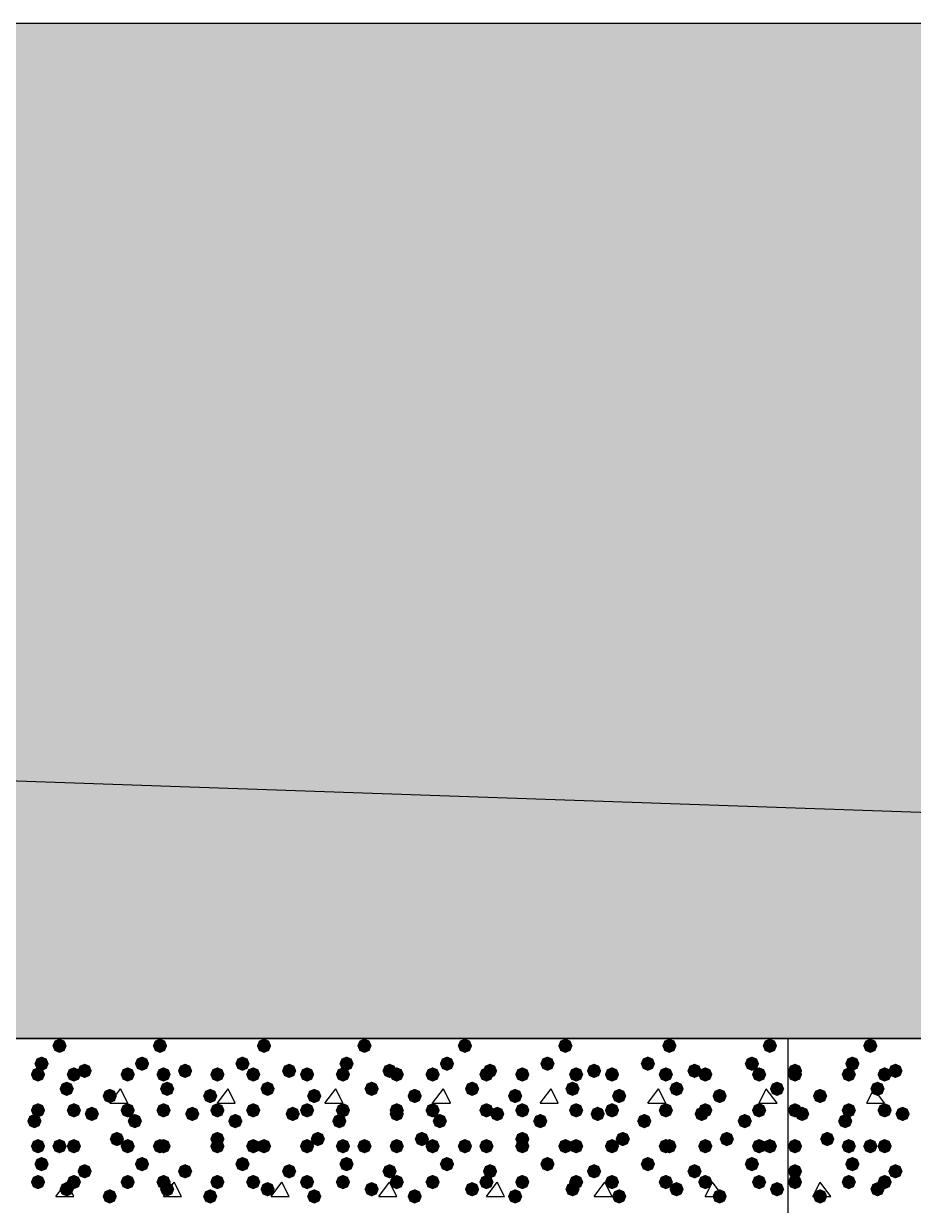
# Model space of a CAD drawing. Header units: millimetres. Extents: x 0 to 420, y 0 to 297.
# Drawn here: x 290.79 to 301.29, y 163.98 to 177.93 of the extents above; entities that cross this region are included whole.
import ezdxf

# ---------------------------------------------------------------- set-up
doc = ezdxf.new("R2010")
doc.units = ezdxf.units.MM
doc.layers.get('0').update_dxf_attribs({"linetype": 'CONTINUOUS'})

msp = doc.modelspace()

# ---------------------------------------------------------------- hatches: boundary and pattern name
at = {"true_color": 0x000008}
h = msp.add_hatch(color=0, dxfattribs=at)
h.paths.add_polyline_path([(378.544667, 177.927), (32.469667, 177.927), (378.544667, 165.946667)], flags=0)
h.paths.add_polyline_path([(32.469667, 177.927), (378.544667, 165.946667), (32.469667, 165.946667)], flags=0)
for points in [[(291.295667, 165.862), (291.270796, 165.802204), (291.211, 165.777333), (291.151204, 165.802204), (291.126333, 165.862), (291.151204, 165.921796), (291.211, 165.946667), (291.270796, 165.921796)], [(292.481, 165.862), (292.456129, 165.802204), (292.396333, 165.777333), (292.336537, 165.802204), (292.311667, 165.862), (292.336537, 165.921796), (292.396333, 165.946667), (292.456129, 165.921796)], [(293.708667, 165.862), (293.683796, 165.802204), (293.624, 165.777333), (293.564204, 165.802204), (293.539333, 165.862), (293.564204, 165.921796), (293.624, 165.946667), (293.683796, 165.921796)], [(294.894, 165.862), (294.869129, 165.802204), (294.809333, 165.777333), (294.749537, 165.802204), (294.724667, 165.862), (294.749537, 165.921796), (294.809333, 165.946667), (294.869129, 165.921796)], [(296.079333, 165.862), (296.054463, 165.802204), (295.994667, 165.777333), (295.934871, 165.802204), (295.91, 165.862), (295.934871, 165.921796), (295.994667, 165.946667), (296.054462, 165.921796)], [(297.264667, 165.862), (297.239796, 165.802204), (297.18, 165.777333), (297.120204, 165.802204), (297.095333, 165.862), (297.120204, 165.921796), (297.18, 165.946667), (297.239796, 165.921796)], [(298.492333, 165.862), (298.467462, 165.802204), (298.407667, 165.777333), (298.347871, 165.802204), (298.323, 165.862), (298.347871, 165.921796), (298.407667, 165.946667), (298.467462, 165.921796)], [(299.677667, 165.862), (299.652796, 165.802204), (299.593, 165.777333), (299.533204, 165.802204), (299.508333, 165.862), (299.533204, 165.921796), (299.593, 165.946667), (299.652796, 165.921796)], [(291.084, 165.650333), (291.059129, 165.590537), (290.999333, 165.565667), (290.939537, 165.590537), (290.914667, 165.650333), (290.939537, 165.710129), (290.999333, 165.735), (291.059129, 165.710129)], [(292.269333, 165.650333), (292.244462, 165.590537), (292.184667, 165.565667), (292.124871, 165.590537), (292.1, 165.650333), (292.124871, 165.710129), (292.184667, 165.735), (292.244462, 165.710129)], [(293.454667, 165.650333), (293.429796, 165.590537), (293.37, 165.565667), (293.310204, 165.590537), (293.285333, 165.650333), (293.310204, 165.710129), (293.37, 165.735), (293.429796, 165.710129)], [(294.682333, 165.650333), (294.657462, 165.590537), (294.597667, 165.565667), (294.537871, 165.590537), (294.513, 165.650333), (294.537871, 165.710129), (294.597667, 165.735), (294.657462, 165.710129)], [(295.867667, 165.650333), (295.842796, 165.590537), (295.783, 165.565667), (295.723204, 165.590537), (295.698333, 165.650333), (295.723204, 165.710129), (295.783, 165.735), (295.842796, 165.710129)], [(297.053, 165.650333), (297.028129, 165.590537), (296.968333, 165.565667), (296.908537, 165.590537), (296.883667, 165.650333), (296.908537, 165.710129), (296.968333, 165.735), (297.028129, 165.710129)], [(298.238333, 165.650333), (298.213462, 165.590537), (298.153667, 165.565667), (298.093871, 165.590537), (298.069, 165.650333), (298.093871, 165.710129), (298.153667, 165.735), (298.213462, 165.710129)], [(299.466, 165.650333), (299.441129, 165.590537), (299.381333, 165.565667), (299.321537, 165.590537), (299.296667, 165.650333), (299.321537, 165.710129), (299.381333, 165.735), (299.441129, 165.710129)], [(291.041667, 165.523333), (291.016796, 165.463537), (290.957, 165.438667), (290.897204, 165.463537), (290.872333, 165.523333), (290.897204, 165.583129), (290.957, 165.608), (291.016796, 165.583129)], [(291.465, 165.523333), (291.440129, 165.463537), (291.380333, 165.438667), (291.320538, 165.463537), (291.295667, 165.523333), (291.320537, 165.583129), (291.380333, 165.608), (291.440129, 165.583129)], [(291.592, 165.565667), (291.567129, 165.505871), (291.507333, 165.481), (291.447538, 165.505871), (291.422667, 165.565667), (291.447537, 165.625462), (291.507333, 165.650333), (291.567129, 165.625463)], [(292.1, 165.523333), (292.075129, 165.463537), (292.015333, 165.438667), (291.955537, 165.463537), (291.930667, 165.523333), (291.955537, 165.583129), (292.015333, 165.608), (292.075129, 165.583129)], [(292.523333, 165.523333), (292.498462, 165.463537), (292.438667, 165.438667), (292.378871, 165.463537), (292.354, 165.523333), (292.378871, 165.583129), (292.438667, 165.608), (292.498462, 165.583129)], [(292.777333, 165.565667), (292.752462, 165.505871), (292.692667, 165.481), (292.632871, 165.505871), (292.608, 165.565667), (292.632871, 165.625462), (292.692667, 165.650333), (292.752462, 165.625463)], [(293.158333, 165.523333), (293.133462, 165.463537), (293.073667, 165.438667), (293.013871, 165.463537), (292.989, 165.523333), (293.013871, 165.583129), (293.073667, 165.608), (293.133462, 165.583129)], [(293.581667, 165.523333), (293.556796, 165.463537), (293.497, 165.438667), (293.437204, 165.463537), (293.412333, 165.523333), (293.437204, 165.583129), (293.497, 165.608), (293.556796, 165.583129)], [(294.005, 165.565667), (293.980129, 165.505871), (293.920333, 165.481), (293.860537, 165.505871), (293.835667, 165.565667), (293.860537, 165.625462), (293.920333, 165.650333), (293.980129, 165.625463)], [(294.216667, 165.523333), (294.191796, 165.463537), (294.132, 165.438667), (294.072204, 165.463537), (294.047333, 165.523333), (294.072204, 165.583129), (294.132, 165.608), (294.191796, 165.583129)], [(294.64, 165.523333), (294.615129, 165.463537), (294.555333, 165.438667), (294.495538, 165.463537), (294.470667, 165.523333), (294.495537, 165.583129), (294.555333, 165.608), (294.615129, 165.583129)], [(295.190333, 165.565667), (295.165462, 165.505871), (295.105667, 165.481), (295.045871, 165.505871), (295.021, 165.565667), (295.045871, 165.625462), (295.105667, 165.650333), (295.165462, 165.625463)], [(295.275, 165.523333), (295.250129, 165.463537), (295.190333, 165.438667), (295.130538, 165.463537), (295.105667, 165.523333), (295.130537, 165.583129), (295.190333, 165.608), (295.250129, 165.583129)], [(295.698333, 165.523333), (295.673463, 165.463537), (295.613667, 165.438667), (295.553871, 165.463537), (295.529, 165.523333), (295.553871, 165.583129), (295.613667, 165.608), (295.673462, 165.583129)], [(296.333333, 165.523333), (296.308463, 165.463537), (296.248667, 165.438667), (296.188871, 165.463537), (296.164, 165.523333), (296.188871, 165.583129), (296.248667, 165.608), (296.308462, 165.583129)], [(296.375667, 165.565667), (296.350796, 165.505871), (296.291, 165.481), (296.231204, 165.505871), (296.206333, 165.565667), (296.231204, 165.625462), (296.291, 165.650333), (296.350796, 165.625463)], [(296.756667, 165.523333), (296.731796, 165.463537), (296.672, 165.438667), (296.612204, 165.463537), (296.587333, 165.523333), (296.612204, 165.583129), (296.672, 165.608), (296.731796, 165.583129)], [(297.391667, 165.523333), (297.366796, 165.463537), (297.307, 165.438667), (297.247204, 165.463537), (297.222333, 165.523333), (297.247204, 165.583129), (297.307, 165.608), (297.366796, 165.583129)], [(297.603333, 165.565667), (297.578463, 165.505871), (297.518667, 165.481), (297.458871, 165.505871), (297.434, 165.565667), (297.458871, 165.625462), (297.518667, 165.650333), (297.578462, 165.625463)], [(297.815, 165.523333), (297.790129, 165.463537), (297.730333, 165.438667), (297.670538, 165.463537), (297.645667, 165.523333), (297.670537, 165.583129), (297.730333, 165.608), (297.790129, 165.583129)], [(298.45, 165.523333), (298.425129, 165.463537), (298.365333, 165.438667), (298.305538, 165.463537), (298.280667, 165.523333), (298.305537, 165.583129), (298.365333, 165.608), (298.425129, 165.583129)], [(298.788667, 165.565667), (298.763796, 165.505871), (298.704, 165.481), (298.644204, 165.505871), (298.619333, 165.565667), (298.644204, 165.625462), (298.704, 165.650333), (298.763796, 165.625463)], [(298.915667, 165.523333), (298.890796, 165.463537), (298.831, 165.438667), (298.771204, 165.463537), (298.746333, 165.523333), (298.771204, 165.583129), (298.831, 165.608), (298.890796, 165.583129)], [(299.550667, 165.523333), (299.525796, 165.463537), (299.466, 165.438667), (299.406204, 165.463537), (299.381333, 165.523333), (299.406204, 165.583129), (299.466, 165.608), (299.525796, 165.583129)], [(291.380333, 165.354), (291.355463, 165.294204), (291.295667, 165.269333), (291.235871, 165.294204), (291.211, 165.354), (291.235871, 165.413796), (291.295667, 165.438667), (291.355462, 165.413796)], [(292.565667, 165.354), (292.540796, 165.294204), (292.481, 165.269333), (292.421204, 165.294204), (292.396333, 165.354), (292.421204, 165.413796), (292.481, 165.438667), (292.540796, 165.413796)], [(293.751, 165.354), (293.726129, 165.294204), (293.666333, 165.269333), (293.606537, 165.294204), (293.581667, 165.354), (293.606537, 165.413796), (293.666333, 165.438667), (293.726129, 165.413796)], [(294.978667, 165.354), (294.953796, 165.294204), (294.894, 165.269333), (294.834204, 165.294204), (294.809333, 165.354), (294.834204, 165.413796), (294.894, 165.438667), (294.953796, 165.413796)], [(296.164, 165.354), (296.139129, 165.294204), (296.079333, 165.269333), (296.019537, 165.294204), (295.994667, 165.354), (296.019537, 165.413796), (296.079333, 165.438667), (296.139129, 165.413796)], [(297.349333, 165.354), (297.324462, 165.294204), (297.264667, 165.269333), (297.204871, 165.294204), (297.18, 165.354), (297.204871, 165.413796), (297.264667, 165.438667), (297.324462, 165.413796)], [(298.577, 165.354), (298.552129, 165.294204), (298.492333, 165.269333), (298.432538, 165.294204), (298.407667, 165.354), (298.432537, 165.413796), (298.492333, 165.438667), (298.552129, 165.413796)], [(299.762333, 165.354), (299.737462, 165.294204), (299.677667, 165.269333), (299.617871, 165.294204), (299.593, 165.354), (299.617871, 165.413796), (299.677667, 165.438667), (299.737462, 165.413796)], [(291.888333, 165.269333), (291.863462, 165.209537), (291.803667, 165.184667), (291.743871, 165.209537), (291.719, 165.269333), (291.743871, 165.329129), (291.803667, 165.354), (291.863462, 165.329129)], [(293.073667, 165.269333), (293.048796, 165.209537), (292.989, 165.184667), (292.929204, 165.209537), (292.904333, 165.269333), (292.929204, 165.329129), (292.989, 165.354), (293.048796, 165.329129)], [(294.301333, 165.269333), (294.276462, 165.209537), (294.216667, 165.184667), (294.156871, 165.209537), (294.132, 165.269333), (294.156871, 165.329129), (294.216667, 165.354), (294.276462, 165.329129)], [(295.486667, 165.269333), (295.461796, 165.209537), (295.402, 165.184667), (295.342204, 165.209537), (295.317333, 165.269333), (295.342204, 165.329129), (295.402, 165.354), (295.461796, 165.329129)], [(296.672, 165.269333), (296.647129, 165.209537), (296.587333, 165.184667), (296.527537, 165.209537), (296.502667, 165.269333), (296.527537, 165.329129), (296.587333, 165.354), (296.647129, 165.329129)], [(297.899667, 165.269333), (297.874796, 165.209537), (297.815, 165.184667), (297.755204, 165.209537), (297.730333, 165.269333), (297.755204, 165.329129), (297.815, 165.354), (297.874796, 165.329129)], [(299.085, 165.269333), (299.060129, 165.209537), (299.000333, 165.184667), (298.940538, 165.209537), (298.915667, 165.269333), (298.940537, 165.329129), (299.000333, 165.354), (299.060129, 165.329129)], [(291.041667, 165.1), (291.016796, 165.040204), (290.957, 165.015333), (290.897204, 165.040204), (290.872333, 165.1), (290.897204, 165.159796), (290.957, 165.184667), (291.016796, 165.159796)], [(291.465, 165.1), (291.440129, 165.040204), (291.380333, 165.015333), (291.320538, 165.040204), (291.295667, 165.1), (291.320537, 165.159796), (291.380333, 165.184667), (291.440129, 165.159796)], [(292.1, 165.1), (292.075129, 165.040204), (292.015333, 165.015333), (291.955537, 165.040204), (291.930667, 165.1), (291.955537, 165.159796), (292.015333, 165.184667), (292.075129, 165.159796)], [(292.523333, 165.1), (292.498462, 165.040204), (292.438667, 165.015333), (292.378871, 165.040204), (292.354, 165.1), (292.378871, 165.159796), (292.438667, 165.184667), (292.498462, 165.159796)], [(293.158333, 165.1), (293.133462, 165.040204), (293.073667, 165.015333), (293.013871, 165.040204), (292.989, 165.1), (293.013871, 165.159796), (293.073667, 165.184667), (293.133462, 165.159796)], [(293.581667, 165.1), (293.556796, 165.040204), (293.497, 165.015333), (293.437204, 165.040204), (293.412333, 165.1), (293.437204, 165.159796), (293.497, 165.184667), (293.556796, 165.159796)], [(294.216667, 165.1), (294.191796, 165.040204), (294.132, 165.015333), (294.072204, 165.040204), (294.047333, 165.1), (294.072204, 165.159796), (294.132, 165.184667), (294.191796, 165.159796)], [(294.64, 165.1), (294.615129, 165.040204), (294.555333, 165.015333), (294.495538, 165.040204), (294.470667, 165.1), (294.495537, 165.159796), (294.555333, 165.184667), (294.615129, 165.159796)], [(295.275, 165.1), (295.250129, 165.040204), (295.190333, 165.015333), (295.130538, 165.040204), (295.105667, 165.1), (295.130537, 165.159796), (295.190333, 165.184667), (295.250129, 165.159796)], [(295.698333, 165.1), (295.673463, 165.040204), (295.613667, 165.015333), (295.553871, 165.040204), (295.529, 165.1), (295.553871, 165.159796), (295.613667, 165.184667), (295.673462, 165.159796)], [(296.333333, 165.1), (296.308463, 165.040204), (296.248667, 165.015333), (296.188871, 165.040204), (296.164, 165.1), (296.188871, 165.159796), (296.248667, 165.184667), (296.308462, 165.159796)], [(296.756667, 165.1), (296.731796, 165.040204), (296.672, 165.015333), (296.612204, 165.040204), (296.587333, 165.1), (296.612204, 165.159796), (296.672, 165.184667), (296.731796, 165.159796)], [(297.391667, 165.1), (297.366796, 165.040204), (297.307, 165.015333), (297.247204, 165.040204), (297.222333, 165.1), (297.247204, 165.159796), (297.307, 165.184667), (297.366796, 165.159796)], [(297.815, 165.1), (297.790129, 165.040204), (297.730333, 165.015333), (297.670538, 165.040204), (297.645667, 165.1), (297.670537, 165.159796), (297.730333, 165.184667), (297.790129, 165.159796)], [(298.45, 165.1), (298.425129, 165.040204), (298.365333, 165.015333), (298.305538, 165.040204), (298.280667, 165.1), (298.305537, 165.159796), (298.365333, 165.184667), (298.425129, 165.159796)], [(298.915667, 165.1), (298.890796, 165.040204), (298.831, 165.015333), (298.771204, 165.040204), (298.746333, 165.1), (298.771204, 165.159796), (298.831, 165.184667), (298.890796, 165.159796)], [(299.550667, 165.1), (299.525796, 165.040204), (299.466, 165.015333), (299.406204, 165.040204), (299.381333, 165.1), (299.406204, 165.159796), (299.466, 165.184667), (299.525796, 165.159796)], [(290.999333, 164.973), (290.974462, 164.913204), (290.914667, 164.888333), (290.854871, 164.913204), (290.83, 164.973), (290.854871, 165.032796), (290.914667, 165.057667), (290.974462, 165.032796)], [(291.676667, 165.057667), (291.651796, 164.997871), (291.592, 164.973), (291.532204, 164.997871), (291.507333, 165.057667), (291.532204, 165.117462), (291.592, 165.142333), (291.651796, 165.117463)], [(292.184667, 164.973), (292.159796, 164.913204), (292.1, 164.888333), (292.040204, 164.913204), (292.015333, 164.973), (292.040204, 165.032796), (292.1, 165.057667), (292.159796, 165.032796)], [(292.862, 165.057667), (292.837129, 164.997871), (292.777333, 164.973), (292.717538, 164.997871), (292.692667, 165.057667), (292.717537, 165.117462), (292.777333, 165.142333), (292.837129, 165.117463)], [(293.37, 164.973), (293.345129, 164.913204), (293.285333, 164.888333), (293.225537, 164.913204), (293.200667, 164.973), (293.225537, 165.032796), (293.285333, 165.057667), (293.345129, 165.032796)], [(294.047333, 165.057667), (294.022462, 164.997871), (293.962667, 164.973), (293.902871, 164.997871), (293.878, 165.057667), (293.902871, 165.117462), (293.962667, 165.142333), (294.022462, 165.117463)], [(294.597667, 164.973), (294.572796, 164.913204), (294.513, 164.888333), (294.453204, 164.913204), (294.428333, 164.973), (294.453204, 165.032796), (294.513, 165.057667), (294.572796, 165.032796)], [(295.275, 165.057667), (295.250129, 164.997871), (295.190333, 164.973), (295.130538, 164.997871), (295.105667, 165.057667), (295.130537, 165.117462), (295.190333, 165.142333), (295.250129, 165.117463)], [(295.783, 164.973), (295.758129, 164.913204), (295.698333, 164.888333), (295.638537, 164.913204), (295.613667, 164.973), (295.638537, 165.032796), (295.698333, 165.057667), (295.758129, 165.032796)], [(296.460333, 165.057667), (296.435462, 164.997871), (296.375667, 164.973), (296.315871, 164.997871), (296.291, 165.057667), (296.315871, 165.117462), (296.375667, 165.142333), (296.435462, 165.117463)], [(296.968333, 164.973), (296.943463, 164.913204), (296.883667, 164.888333), (296.823871, 164.913204), (296.799, 164.973), (296.823871, 165.032796), (296.883667, 165.057667), (296.943462, 165.032796)], [(297.645667, 165.057667), (297.620796, 164.997871), (297.561, 164.973), (297.501204, 164.997871), (297.476333, 165.057667), (297.501204, 165.117462), (297.561, 165.142333), (297.620796, 165.117463)], [(298.196, 164.973), (298.171129, 164.913204), (298.111333, 164.888333), (298.051537, 164.913204), (298.026667, 164.973), (298.051537, 165.032796), (298.111333, 165.057667), (298.171129, 165.032796)], [(298.873333, 165.057667), (298.848462, 164.997871), (298.788667, 164.973), (298.728871, 164.997871), (298.704, 165.057667), (298.728871, 165.117462), (298.788667, 165.142333), (298.848462, 165.117463)], [(299.381333, 164.973), (299.356462, 164.913204), (299.296667, 164.888333), (299.236871, 164.913204), (299.212, 164.973), (299.236871, 165.032796), (299.296667, 165.057667), (299.356462, 165.032796)], [(291.041667, 164.676667), (291.016796, 164.616871), (290.957, 164.592), (290.897204, 164.616871), (290.872333, 164.676667), (290.897204, 164.736462), (290.957, 164.761333), (291.016796, 164.736463)], [(291.295667, 164.676667), (291.270796, 164.616871), (291.211, 164.592), (291.151204, 164.616871), (291.126333, 164.676667), (291.151204, 164.736462), (291.211, 164.761333), (291.270796, 164.736463)], [(291.465, 164.676667), (291.440129, 164.616871), (291.380333, 164.592), (291.320538, 164.616871), (291.295667, 164.676667), (291.320537, 164.736462), (291.380333, 164.761333), (291.440129, 164.736463)], [(291.973, 164.761333), (291.948129, 164.701537), (291.888333, 164.676667), (291.828538, 164.701537), (291.803667, 164.761333), (291.828537, 164.821129), (291.888333, 164.846), (291.948129, 164.821129)], [(292.1, 164.676667), (292.075129, 164.616871), (292.015333, 164.592), (291.955537, 164.616871), (291.930667, 164.676667), (291.955537, 164.736462), (292.015333, 164.761333), (292.075129, 164.736463)], [(292.481, 164.676667), (292.456129, 164.616871), (292.396333, 164.592), (292.336537, 164.616871), (292.311667, 164.676667), (292.336537, 164.736462), (292.396333, 164.761333), (292.456129, 164.736463)], [(292.523333, 164.676667), (292.498462, 164.616871), (292.438667, 164.592), (292.378871, 164.616871), (292.354, 164.676667), (292.378871, 164.736462), (292.438667, 164.761333), (292.498462, 164.736463)], [(293.158333, 164.761333), (293.133462, 164.701537), (293.073667, 164.676667), (293.013871, 164.701537), (292.989, 164.761333), (293.013871, 164.821129), (293.073667, 164.846), (293.133462, 164.821129)], [(293.158333, 164.676667), (293.133462, 164.616871), (293.073667, 164.592), (293.013871, 164.616871), (292.989, 164.676667), (293.013871, 164.736462), (293.073667, 164.761333), (293.133462, 164.736463)], [(293.581667, 164.676667), (293.556796, 164.616871), (293.497, 164.592), (293.437204, 164.616871), (293.412333, 164.676667), (293.437204, 164.736462), (293.497, 164.761333), (293.556796, 164.736463)], [(293.708667, 164.676667), (293.683796, 164.616871), (293.624, 164.592), (293.564204, 164.616871), (293.539333, 164.676667), (293.564204, 164.736462), (293.624, 164.761333), (293.683796, 164.736463)], [(294.216667, 164.676667), (294.191796, 164.616871), (294.132, 164.592), (294.072204, 164.616871), (294.047333, 164.676667), (294.072204, 164.736462), (294.132, 164.761333), (294.191796, 164.736463)], [(294.343667, 164.761333), (294.318796, 164.701537), (294.259, 164.676667), (294.199204, 164.701537), (294.174333, 164.761333), (294.199204, 164.821129), (294.259, 164.846), (294.318796, 164.821129)], [(294.64, 164.676667), (294.615129, 164.616871), (294.555333, 164.592), (294.495538, 164.616871), (294.470667, 164.676667), (294.495537, 164.736462), (294.555333, 164.761333), (294.615129, 164.736463)], [(294.894, 164.676667), (294.869129, 164.616871), (294.809333, 164.592), (294.749537, 164.616871), (294.724667, 164.676667), (294.749537, 164.736462), (294.809333, 164.761333), (294.869129, 164.736463)], [(295.275, 164.676667), (295.250129, 164.616871), (295.190333, 164.592), (295.130538, 164.616871), (295.105667, 164.676667), (295.130537, 164.736462), (295.190333, 164.761333), (295.250129, 164.736463)], [(295.571333, 164.761333), (295.546462, 164.701537), (295.486667, 164.676667), (295.426871, 164.701537), (295.402, 164.761333), (295.426871, 164.821129), (295.486667, 164.846), (295.546462, 164.821129)], [(295.698333, 164.676667), (295.673463, 164.616871), (295.613667, 164.592), (295.553871, 164.616871), (295.529, 164.676667), (295.553871, 164.736462), (295.613667, 164.761333), (295.673462, 164.736463)], [(296.079333, 164.676667), (296.054463, 164.616871), (295.994667, 164.592), (295.934871, 164.616871), (295.91, 164.676667), (295.934871, 164.736462), (295.994667, 164.761333), (296.054462, 164.736463)], [(296.333333, 164.676667), (296.308463, 164.616871), (296.248667, 164.592), (296.188871, 164.616871), (296.164, 164.676667), (296.188871, 164.736462), (296.248667, 164.761333), (296.308462, 164.736463)], [(296.756667, 164.761333), (296.731796, 164.701537), (296.672, 164.676667), (296.612204, 164.701537), (296.587333, 164.761333), (296.612204, 164.821129), (296.672, 164.846), (296.731796, 164.821129)], [(296.756667, 164.676667), (296.731796, 164.616871), (296.672, 164.592), (296.612204, 164.616871), (296.587333, 164.676667), (296.612204, 164.736462), (296.672, 164.761333), (296.731796, 164.736463)], [(297.264667, 164.676667), (297.239796, 164.616871), (297.18, 164.592), (297.120204, 164.616871), (297.095333, 164.676667), (297.120204, 164.736462), (297.18, 164.761333), (297.239796, 164.736463)], [(297.391667, 164.676667), (297.366796, 164.616871), (297.307, 164.592), (297.247204, 164.616871), (297.222333, 164.676667), (297.247204, 164.736462), (297.307, 164.761333), (297.366796, 164.736463)], [(297.815, 164.676667), (297.790129, 164.616871), (297.730333, 164.592), (297.670538, 164.616871), (297.645667, 164.676667), (297.670537, 164.736462), (297.730333, 164.761333), (297.790129, 164.736463)], [(297.942, 164.761333), (297.917129, 164.701537), (297.857333, 164.676667), (297.797537, 164.701537), (297.772667, 164.761333), (297.797537, 164.821129), (297.857333, 164.846), (297.917129, 164.821129)], [(298.45, 164.676667), (298.425129, 164.616871), (298.365333, 164.592), (298.305538, 164.616871), (298.280667, 164.676667), (298.305537, 164.736462), (298.365333, 164.761333), (298.425129, 164.736463)], [(298.492333, 164.676667), (298.467462, 164.616871), (298.407667, 164.592), (298.347871, 164.616871), (298.323, 164.676667), (298.347871, 164.736462), (298.407667, 164.761333), (298.467462, 164.736463)], [(298.915667, 164.676667), (298.890796, 164.616871), (298.831, 164.592), (298.771204, 164.616871), (298.746333, 164.676667), (298.771204, 164.736462), (298.831, 164.761333), (298.890796, 164.736463)], [(299.169667, 164.761333), (299.144796, 164.701537), (299.085, 164.676667), (299.025204, 164.701537), (299.000333, 164.761333), (299.025204, 164.821129), (299.085, 164.846), (299.144796, 164.821129)], [(299.550667, 164.676667), (299.525796, 164.616871), (299.466, 164.592), (299.406204, 164.616871), (299.381333, 164.676667), (299.406204, 164.736462), (299.466, 164.761333), (299.525796, 164.736463)], [(299.677667, 164.676667), (299.652796, 164.616871), (299.593, 164.592), (299.533204, 164.616871), (299.508333, 164.676667), (299.533204, 164.736462), (299.593, 164.761333), (299.652796, 164.736463)], [(291.084, 164.465), (291.059129, 164.405204), (290.999333, 164.380333), (290.939537, 164.405204), (290.914667, 164.465), (290.939537, 164.524796), (290.999333, 164.549667), (291.059129, 164.524796)], [(291.592, 164.380333), (291.567129, 164.320537), (291.507333, 164.295667), (291.447538, 164.320537), (291.422667, 164.380333), (291.447537, 164.440129), (291.507333, 164.465), (291.567129, 164.440129)], [(292.269333, 164.465), (292.244462, 164.405204), (292.184667, 164.380333), (292.124871, 164.405204), (292.1, 164.465), (292.124871, 164.524796), (292.184667, 164.549667), (292.244462, 164.524796)], [(292.777333, 164.380333), (292.752462, 164.320537), (292.692667, 164.295667), (292.632871, 164.320537), (292.608, 164.380333), (292.632871, 164.440129), (292.692667, 164.465), (292.752462, 164.440129)], [(293.454667, 164.465), (293.429796, 164.405204), (293.37, 164.380333), (293.310204, 164.405204), (293.285333, 164.465), (293.310204, 164.524796), (293.37, 164.549667), (293.429796, 164.524796)], [(294.005, 164.380333), (293.980129, 164.320537), (293.920333, 164.295667), (293.860537, 164.320537), (293.835667, 164.380333), (293.860537, 164.440129), (293.920333, 164.465), (293.980129, 164.440129)], [(294.682333, 164.465), (294.657462, 164.405204), (294.597667, 164.380333), (294.537871, 164.405204), (294.513, 164.465), (294.537871, 164.524796), (294.597667, 164.549667), (294.657462, 164.524796)], [(295.190333, 164.380333), (295.165462, 164.320537), (295.105667, 164.295667), (295.045871, 164.320537), (295.021, 164.380333), (295.045871, 164.440129), (295.105667, 164.465), (295.165462, 164.440129)], [(295.867667, 164.465), (295.842796, 164.405204), (295.783, 164.380333), (295.723204, 164.405204), (295.698333, 164.465), (295.723204, 164.524796), (295.783, 164.549667), (295.842796, 164.524796)], [(296.375667, 164.380333), (296.350796, 164.320537), (296.291, 164.295667), (296.231204, 164.320537), (296.206333, 164.380333), (296.231204, 164.440129), (296.291, 164.465), (296.350796, 164.440129)], [(297.053, 164.465), (297.028129, 164.405204), (296.968333, 164.380333), (296.908537, 164.405204), (296.883667, 164.465), (296.908537, 164.524796), (296.968333, 164.549667), (297.028129, 164.524796)], [(297.603333, 164.380333), (297.578463, 164.320537), (297.518667, 164.295667), (297.458871, 164.320537), (297.434, 164.380333), (297.458871, 164.440129), (297.518667, 164.465), (297.578462, 164.440129)], [(298.238333, 164.465), (298.213462, 164.405204), (298.153667, 164.380333), (298.093871, 164.405204), (298.069, 164.465), (298.093871, 164.524796), (298.153667, 164.549667), (298.213462, 164.524796)], [(298.788667, 164.380333), (298.763796, 164.320537), (298.704, 164.295667), (298.644204, 164.320537), (298.619333, 164.380333), (298.644204, 164.440129), (298.704, 164.465), (298.763796, 164.440129)], [(299.466, 164.465), (299.441129, 164.405204), (299.381333, 164.380333), (299.321537, 164.405204), (299.296667, 164.465), (299.321537, 164.524796), (299.381333, 164.549667), (299.441129, 164.524796)], [(291.041667, 164.253333), (291.016796, 164.193537), (290.957, 164.168667), (290.897204, 164.193537), (290.872333, 164.253333), (290.897204, 164.313129), (290.957, 164.338), (291.016796, 164.313129)], [(291.465, 164.253333), (291.440129, 164.193537), (291.380333, 164.168667), (291.320538, 164.193537), (291.295667, 164.253333), (291.320537, 164.313129), (291.380333, 164.338), (291.440129, 164.313129)], [(292.1, 164.253333), (292.075129, 164.193537), (292.015333, 164.168667), (291.955537, 164.193537), (291.930667, 164.253333), (291.955537, 164.313129), (292.015333, 164.338), (292.075129, 164.313129)], [(292.523333, 164.253333), (292.498462, 164.193537), (292.438667, 164.168667), (292.378871, 164.193537), (292.354, 164.253333), (292.378871, 164.313129), (292.438667, 164.338), (292.498462, 164.313129)], [(293.158333, 164.253333), (293.133462, 164.193537), (293.073667, 164.168667), (293.013871, 164.193537), (292.989, 164.253333), (293.013871, 164.313129), (293.073667, 164.338), (293.133462, 164.313129)], [(293.581667, 164.253333), (293.556796, 164.193537), (293.497, 164.168667), (293.437204, 164.193537), (293.412333, 164.253333), (293.437204, 164.313129), (293.497, 164.338), (293.556796, 164.313129)], [(294.216667, 164.253333), (294.191796, 164.193537), (294.132, 164.168667), (294.072204, 164.193537), (294.047333, 164.253333), (294.072204, 164.313129), (294.132, 164.338), (294.191796, 164.313129)], [(294.64, 164.253333), (294.615129, 164.193537), (294.555333, 164.168667), (294.495538, 164.193537), (294.470667, 164.253333), (294.495537, 164.313129), (294.555333, 164.338), (294.615129, 164.313129)], [(295.275, 164.253333), (295.250129, 164.193537), (295.190333, 164.168667), (295.130538, 164.193537), (295.105667, 164.253333), (295.130537, 164.313129), (295.190333, 164.338), (295.250129, 164.313129)], [(295.698333, 164.253333), (295.673463, 164.193537), (295.613667, 164.168667), (295.553871, 164.193537), (295.529, 164.253333), (295.553871, 164.313129), (295.613667, 164.338), (295.673462, 164.313129)], [(296.333333, 164.253333), (296.308463, 164.193537), (296.248667, 164.168667), (296.188871, 164.193537), (296.164, 164.253333), (296.188871, 164.313129), (296.248667, 164.338), (296.308462, 164.313129)], [(296.756667, 164.253333), (296.731796, 164.193537), (296.672, 164.168667), (296.612204, 164.193537), (296.587333, 164.253333), (296.612204, 164.313129), (296.672, 164.338), (296.731796, 164.313129)], [(297.391667, 164.253333), (297.366796, 164.193537), (297.307, 164.168667), (297.247204, 164.193537), (297.222333, 164.253333), (297.247204, 164.313129), (297.307, 164.338), (297.366796, 164.313129)], [(297.815, 164.253333), (297.790129, 164.193537), (297.730333, 164.168667), (297.670538, 164.193537), (297.645667, 164.253333), (297.670537, 164.313129), (297.730333, 164.338), (297.790129, 164.313129)], [(298.45, 164.253333), (298.425129, 164.193537), (298.365333, 164.168667), (298.305538, 164.193537), (298.280667, 164.253333), (298.305537, 164.313129), (298.365333, 164.338), (298.425129, 164.313129)], [(298.915667, 164.253333), (298.890796, 164.193537), (298.831, 164.168667), (298.771204, 164.193537), (298.746333, 164.253333), (298.771204, 164.313129), (298.831, 164.338), (298.890796, 164.313129)], [(299.550667, 164.253333), (299.525796, 164.193537), (299.466, 164.168667), (299.406204, 164.193537), (299.381333, 164.253333), (299.406204, 164.313129), (299.466, 164.338), (299.525796, 164.313129)], [(291.380333, 164.168667), (291.355463, 164.108871), (291.295667, 164.084), (291.235871, 164.108871), (291.211, 164.168667), (291.235871, 164.228462), (291.295667, 164.253333), (291.355462, 164.228463)], [(292.565667, 164.168667), (292.540796, 164.108871), (292.481, 164.084), (292.421204, 164.108871), (292.396333, 164.168667), (292.421204, 164.228462), (292.481, 164.253333), (292.540796, 164.228463)], [(293.751, 164.168667), (293.726129, 164.108871), (293.666333, 164.084), (293.606537, 164.108871), (293.581667, 164.168667), (293.606537, 164.228462), (293.666333, 164.253333), (293.726129, 164.228463)], [(294.978667, 164.168667), (294.953796, 164.108871), (294.894, 164.084), (294.834204, 164.108871), (294.809333, 164.168667), (294.834204, 164.228462), (294.894, 164.253333), (294.953796, 164.228463)], [(296.164, 164.168667), (296.139129, 164.108871), (296.079333, 164.084), (296.019537, 164.108871), (295.994667, 164.168667), (296.019537, 164.228462), (296.079333, 164.253333), (296.139129, 164.228463)], [(297.349333, 164.168667), (297.324462, 164.108871), (297.264667, 164.084), (297.204871, 164.108871), (297.18, 164.168667), (297.204871, 164.228462), (297.264667, 164.253333), (297.324462, 164.228463)], [(298.577, 164.168667), (298.552129, 164.108871), (298.492333, 164.084), (298.432538, 164.108871), (298.407667, 164.168667), (298.432537, 164.228462), (298.492333, 164.253333), (298.552129, 164.228463)], [(299.762333, 164.168667), (299.737462, 164.108871), (299.677667, 164.084), (299.617871, 164.108871), (299.593, 164.168667), (299.617871, 164.228462), (299.677667, 164.253333), (299.737462, 164.228463)], [(291.888333, 164.084), (291.863462, 164.024204), (291.803667, 163.999333), (291.743871, 164.024204), (291.719, 164.084), (291.743871, 164.143796), (291.803667, 164.168667), (291.863462, 164.143796)], [(293.073667, 164.084), (293.048796, 164.024204), (292.989, 163.999333), (292.929204, 164.024204), (292.904333, 164.084), (292.929204, 164.143796), (292.989, 164.168667), (293.048796, 164.143796)], [(294.301333, 164.084), (294.276462, 164.024204), (294.216667, 163.999333), (294.156871, 164.024204), (294.132, 164.084), (294.156871, 164.143796), (294.216667, 164.168667), (294.276462, 164.143796)], [(295.486667, 164.084), (295.461796, 164.024204), (295.402, 163.999333), (295.342204, 164.024204), (295.317333, 164.084), (295.342204, 164.143796), (295.402, 164.168667), (295.461796, 164.143796)], [(296.672, 164.084), (296.647129, 164.024204), (296.587333, 163.999333), (296.527537, 164.024204), (296.502667, 164.084), (296.527537, 164.143796), (296.587333, 164.168667), (296.647129, 164.143796)], [(297.899667, 164.084), (297.874796, 164.024204), (297.815, 163.999333), (297.755204, 164.024204), (297.730333, 164.084), (297.755204, 164.143796), (297.815, 164.168667), (297.874796, 164.143796)], [(299.085, 164.084), (299.060129, 164.024204), (299.000333, 163.999333), (298.940538, 164.024204), (298.915667, 164.084), (298.940537, 164.143796), (299.000333, 164.168667), (299.060129, 164.143796)]]:
    msp.add_hatch(color=0, dxfattribs=at).paths.add_polyline_path(points, flags=0)
at = {"true_color": 0x000007}
for points in [[(300.863, 165.862), (300.838129, 165.802204), (300.778333, 165.777333), (300.718538, 165.802204), (300.693667, 165.862), (300.718537, 165.921796), (300.778333, 165.946667), (300.838129, 165.921796)], [(300.651333, 165.650333), (300.626463, 165.590537), (300.566667, 165.565667), (300.506871, 165.590537), (300.482, 165.650333), (300.506871, 165.710129), (300.566667, 165.735), (300.626462, 165.710129)], [(299.974, 165.565667), (299.949129, 165.505871), (299.889333, 165.481), (299.829538, 165.505871), (299.804667, 165.565667), (299.829537, 165.625462), (299.889333, 165.650333), (299.949129, 165.625463)], [(299.974, 165.523333), (299.949129, 165.463537), (299.889333, 165.438667), (299.829538, 165.463537), (299.804667, 165.523333), (299.829537, 165.583129), (299.889333, 165.608), (299.949129, 165.583129)], [(300.609, 165.523333), (300.584129, 165.463537), (300.524333, 165.438667), (300.464538, 165.463537), (300.439667, 165.523333), (300.464537, 165.583129), (300.524333, 165.608), (300.584129, 165.583129)], [(301.032333, 165.523333), (301.007462, 165.463537), (300.947667, 165.438667), (300.887871, 165.463537), (300.863, 165.523333), (300.887871, 165.583129), (300.947667, 165.608), (301.007462, 165.583129)], [(301.159333, 165.565667), (301.134462, 165.505871), (301.074667, 165.481), (301.014871, 165.505871), (300.99, 165.565667), (301.014871, 165.625462), (301.074667, 165.650333), (301.134462, 165.625463)], [(300.947667, 165.354), (300.922796, 165.294204), (300.863, 165.269333), (300.803204, 165.294204), (300.778333, 165.354), (300.803204, 165.413796), (300.863, 165.438667), (300.922796, 165.413796)], [(300.270333, 165.269333), (300.245463, 165.209537), (300.185667, 165.184667), (300.125871, 165.209537), (300.101, 165.269333), (300.125871, 165.329129), (300.185667, 165.354), (300.245462, 165.329129)], [(299.974, 165.1), (299.949129, 165.040204), (299.889333, 165.015333), (299.829538, 165.040204), (299.804667, 165.1), (299.829537, 165.159796), (299.889333, 165.184667), (299.949129, 165.159796)], [(300.609, 165.1), (300.584129, 165.040204), (300.524333, 165.015333), (300.464538, 165.040204), (300.439667, 165.1), (300.464537, 165.159796), (300.524333, 165.184667), (300.584129, 165.159796)], [(301.032333, 165.1), (301.007462, 165.040204), (300.947667, 165.015333), (300.887871, 165.040204), (300.863, 165.1), (300.887871, 165.159796), (300.947667, 165.184667), (301.007462, 165.159796)], [(300.058667, 165.057667), (300.033796, 164.997871), (299.974, 164.973), (299.914204, 164.997871), (299.889333, 165.057667), (299.914204, 165.117462), (299.974, 165.142333), (300.033796, 165.117463)], [(300.566667, 164.973), (300.541796, 164.913204), (300.482, 164.888333), (300.422204, 164.913204), (300.397333, 164.973), (300.422204, 165.032796), (300.482, 165.057667), (300.541796, 165.032796)], [(301.244, 165.057667), (301.219129, 164.997871), (301.159333, 164.973), (301.099538, 164.997871), (301.074667, 165.057667), (301.099537, 165.117462), (301.159333, 165.142333), (301.219129, 165.117463)], [(299.974, 164.676667), (299.949129, 164.616871), (299.889333, 164.592), (299.829538, 164.616871), (299.804667, 164.676667), (299.829537, 164.736462), (299.889333, 164.761333), (299.949129, 164.736463)], [(300.355, 164.761333), (300.330129, 164.701537), (300.270333, 164.676667), (300.210537, 164.701537), (300.185667, 164.761333), (300.210537, 164.821129), (300.270333, 164.846), (300.330129, 164.821129)], [(300.609, 164.676667), (300.584129, 164.616871), (300.524333, 164.592), (300.464538, 164.616871), (300.439667, 164.676667), (300.464537, 164.736462), (300.524333, 164.761333), (300.584129, 164.736463)], [(300.863, 164.676667), (300.838129, 164.616871), (300.778333, 164.592), (300.718538, 164.616871), (300.693667, 164.676667), (300.718537, 164.736462), (300.778333, 164.761333), (300.838129, 164.736463)], [(301.032333, 164.676667), (301.007462, 164.616871), (300.947667, 164.592), (300.887871, 164.616871), (300.863, 164.676667), (300.887871, 164.736462), (300.947667, 164.761333), (301.007462, 164.736463)], [(299.974, 164.380333), (299.949129, 164.320537), (299.889333, 164.295667), (299.829538, 164.320537), (299.804667, 164.380333), (299.829537, 164.440129), (299.889333, 164.465), (299.949129, 164.440129)], [(300.651333, 164.465), (300.626463, 164.405204), (300.566667, 164.380333), (300.506871, 164.405204), (300.482, 164.465), (300.506871, 164.524796), (300.566667, 164.549667), (300.626462, 164.524796)], [(301.159333, 164.380333), (301.134462, 164.320537), (301.074667, 164.295667), (301.014871, 164.320537), (300.99, 164.380333), (301.014871, 164.440129), (301.074667, 164.465), (301.134462, 164.440129)], [(299.974, 164.253333), (299.949129, 164.193537), (299.889333, 164.168667), (299.829538, 164.193537), (299.804667, 164.253333), (299.829537, 164.313129), (299.889333, 164.338), (299.949129, 164.313129)], [(300.609, 164.253333), (300.584129, 164.193537), (300.524333, 164.168667), (300.464538, 164.193537), (300.439667, 164.253333), (300.464537, 164.313129), (300.524333, 164.338), (300.584129, 164.313129)], [(301.032333, 164.253333), (301.007462, 164.193537), (300.947667, 164.168667), (300.887871, 164.193537), (300.863, 164.253333), (300.887871, 164.313129), (300.947667, 164.338), (301.007462, 164.313129)], [(300.947667, 164.168667), (300.922796, 164.108871), (300.863, 164.084), (300.803204, 164.108871), (300.778333, 164.168667), (300.803204, 164.228462), (300.863, 164.253333), (300.922796, 164.228463)], [(300.270333, 164.084), (300.245463, 164.024204), (300.185667, 163.999333), (300.125871, 164.024204), (300.101, 164.084), (300.125871, 164.143796), (300.185667, 164.168667), (300.245462, 164.143796)]]:
    msp.add_hatch(color=0, dxfattribs=at).paths.add_polyline_path(points, flags=0)

# ---------------------------------------------------------------- linework, layer by layer
at = {"color": 0, "true_color": 0x000008}
for points in [[(378.544667, 177.927), (32.469667, 177.927), (378.544667, 165.946667)], [(32.469667, 177.927), (378.544667, 165.946667), (32.469667, 165.946667)]]:
    msp.add_lwpolyline(points, close=True, dxfattribs=at)
at = {"color": 0, "true_color": 0x000007}
for points in [[(31.369, 142.621), (31.369, 165.946667), (379.603, 165.946667), (379.603, 142.621), (217.17, 142.621), (217.17, 121.454333), (193.844333, 121.454333), (193.844333, 142.621)], [(31.369, 142.621), (31.369, 165.946667), (379.603, 165.946667), (379.603, 142.621), (217.17, 142.621), (217.17, 121.454333), (193.844333, 121.454333), (193.844333, 142.621)], [(299.804667, 165.946667), (299.804667, 163.83), (301.921333, 163.83), (301.921333, 165.946667)]]:
    msp.add_lwpolyline(points, close=True, dxfattribs=at)
for points in [[(299.804667, 165.946667), (280.712333, 165.946667)], [(300.736, 165.184667), (300.820667, 165.354)], [(300.947667, 165.184667), (300.820667, 165.354)], [(300.736, 165.184667), (300.947667, 165.184667)], [(300.101, 164.084), (300.185667, 164.253333)], [(300.312667, 164.084), (300.185667, 164.253333)], [(300.101, 164.084), (300.312667, 164.084)]]:
    msp.add_lwpolyline(points, dxfattribs=at)
at = {"color": 0, "true_color": 0x000008}
for points in [[(291.803667, 165.184667), (291.930667, 165.354)], [(292.015333, 165.184667), (291.930667, 165.354)], [(293.073667, 165.184667), (293.200667, 165.354)], [(293.285333, 165.184667), (293.200667, 165.354)], [(294.343667, 165.184667), (294.470667, 165.354)], [(294.555333, 165.184667), (294.470667, 165.354)], [(295.613667, 165.184667), (295.740667, 165.354)], [(295.825333, 165.184667), (295.740667, 165.354)], [(296.883667, 165.184667), (297.010667, 165.354)], [(297.095333, 165.184667), (297.010667, 165.354)], [(298.153667, 165.184667), (298.280667, 165.354)], [(298.365333, 165.184667), (298.280667, 165.354)], [(299.466, 165.184667), (299.550667, 165.354)], [(299.677667, 165.184667), (299.550667, 165.354)], [(291.803667, 165.184667), (292.015333, 165.184667)], [(293.073667, 165.184667), (293.285333, 165.184667)], [(294.343667, 165.184667), (294.555333, 165.184667)], [(295.613667, 165.184667), (295.825333, 165.184667)], [(296.883667, 165.184667), (297.095333, 165.184667)], [(298.153667, 165.184667), (298.365333, 165.184667)], [(299.466, 165.184667), (299.677667, 165.184667)], [(291.168667, 164.084), (291.295667, 164.253333)], [(291.380333, 164.084), (291.295667, 164.253333)], [(292.438667, 164.084), (292.565667, 164.253333)], [(292.650333, 164.084), (292.565667, 164.253333)], [(293.708667, 164.084), (293.835667, 164.253333)], [(293.920333, 164.084), (293.835667, 164.253333)], [(294.978667, 164.084), (295.105667, 164.253333)], [(295.190333, 164.084), (295.105667, 164.253333)], [(296.248667, 164.084), (296.375667, 164.253333)], [(296.460333, 164.084), (296.375667, 164.253333)], [(297.518667, 164.084), (297.645667, 164.253333)], [(297.730333, 164.084), (297.645667, 164.253333)], [(298.831, 164.084), (298.915667, 164.253333)], [(299.042667, 164.084), (298.915667, 164.253333)], [(291.168667, 164.084), (291.380333, 164.084)], [(292.438667, 164.084), (292.650333, 164.084)], [(293.708667, 164.084), (293.920333, 164.084)], [(294.978667, 164.084), (295.190333, 164.084)], [(296.248667, 164.084), (296.460333, 164.084)], [(297.518667, 164.084), (297.730333, 164.084)], [(298.831, 164.084), (299.042667, 164.084)]]:
    msp.add_lwpolyline(points, dxfattribs=at)

doc.saveas('drawing.dxf')
